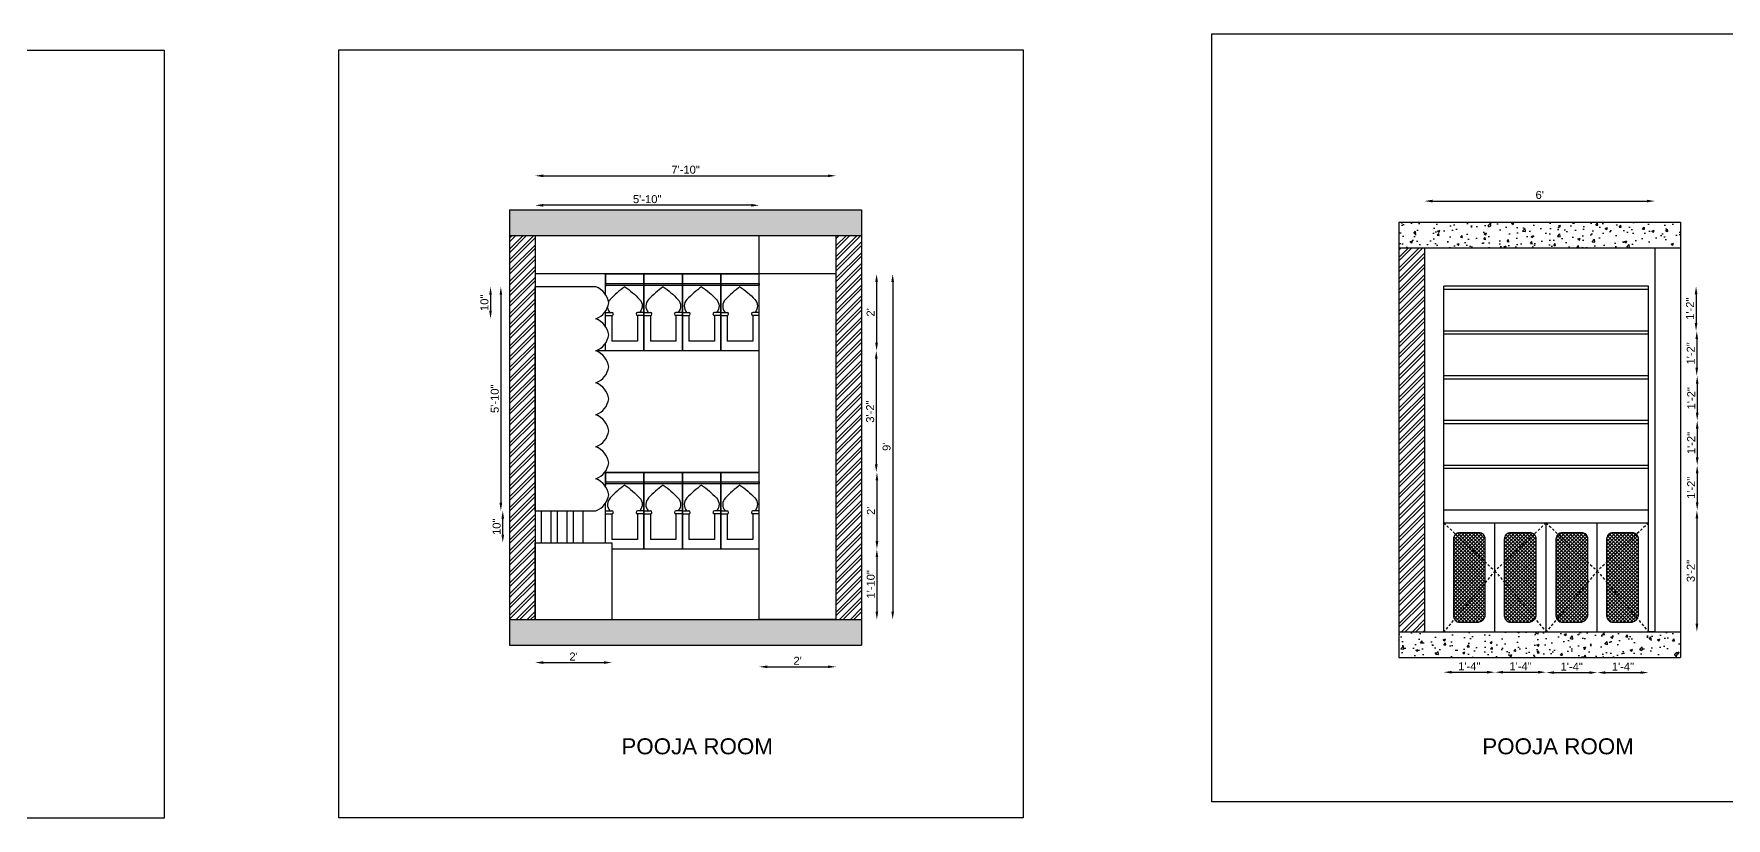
# Model space of a CAD drawing. Header units: feet. Extents: x 2272 to 4893, y 337 to 2916.
# Drawn here: x 3541 to 4070, y 1482 to 1727 of the extents above; entities that cross this region are included whole.
import ezdxf

# ---------------------------------------------------------------- set-up
doc = ezdxf.new("R2010")
doc.units = ezdxf.units.FT
doc.linetypes.add('JIS_02_0.7', pattern=[1.35, 0.75, -0.6])
doc.layers.add('Door', color=15, linetype='Continuous')
doc.styles.get("Standard").update_dxf_attribs({"font": 'arial.ttf'})
doc.dimstyles.new('ISO-25', dxfattribs={"dimtxt": 2.5, "dimasz": 2.5, "dimexe": 1.25, "dimexo": 0.625, "dimtad": 1, "dimdec": 0, "dimlunit": 4, "dimtxsty": 'Standard', "dimcen": 2.5, "dimse1": 1, "dimse2": 1, "dimadec": 0, "dimazin": 0, "dimtfac": 1, "dimtdec": 0, "dimtmove": 0, "dimatfit": 3, "dimfxl": 1, "dimarcsym": 0})
pattern_1 = [(45, (-1037.2123, 989.762), (-0.56126601, 0.56126601), []), (135, (-1037.2123, 989.762), (-0.56126601, -0.56126601), [])]

# ---------------------------------------------------------------- blocks, each defined once
blk = doc.blocks.new('*D188')
at = {"layer": 'Defpoints', "color": 0, "transparency": 16777216}
for p in [(3981.27, 1539.75), (3997.27, 1539.75), (3997.27, 1527.12)]:
    blk.add_point(p, dxfattribs=at)
at = {"layer": 'Door', "color": 0, "lineweight": -2, "transparency": 16777216}
blk.add_line((3983.77, 1527.12), (3994.77, 1527.12), dxfattribs=at)
at = {"layer": 'Door', "color": 0, "transparency": 16777216}
for points in [[(3983.77, 1527.54), (3983.77, 1526.7), (3981.27, 1527.12)], [(3994.77, 1527.54), (3994.77, 1526.7), (3997.27, 1527.12)]]:
    blk.add_solid(points, dxfattribs=at)
at = {"layer": 'Door', "color": 0, "transparency": 16777216, "insert": (3989.27, 1529), "char_height": 2.5, "attachment_point": 5}
blk.add_mtext('1\'-4"', dxfattribs=at)
blk = doc.blocks.new('*D189')
at = {"layer": 'Defpoints', "color": 0, "transparency": 16777216}
for p in [(3997.27, 1539.75), (4013.27, 1539.75), (4013.27, 1527.12)]:
    blk.add_point(p, dxfattribs=at)
at = {"layer": 'Door', "color": 0, "lineweight": -2, "transparency": 16777216}
blk.add_line((3999.77, 1527.12), (4010.77, 1527.12), dxfattribs=at)
at = {"layer": 'Door', "color": 0, "transparency": 16777216}
for points in [[(3999.77, 1527.54), (3999.77, 1526.7), (3997.27, 1527.12)], [(4010.77, 1527.54), (4010.77, 1526.7), (4013.27, 1527.12)]]:
    blk.add_solid(points, dxfattribs=at)
at = {"layer": 'Door', "color": 0, "transparency": 16777216, "insert": (4005.27, 1529), "char_height": 2.5, "attachment_point": 5}
blk.add_mtext('1\'-4"', dxfattribs=at)
blk = doc.blocks.new('*D190')
at = {"layer": 'Defpoints', "color": 0, "transparency": 16777216}
for p in [(4013.27, 1539.75), (4029.27, 1539.75), (4029.27, 1527)]:
    blk.add_point(p, dxfattribs=at)
at = {"layer": 'Door', "color": 0, "lineweight": -2, "transparency": 16777216}
blk.add_line((4015.77, 1527), (4026.77, 1527), dxfattribs=at)
at = {"layer": 'Door', "color": 0, "transparency": 16777216}
for points in [[(4015.77, 1527.42), (4015.77, 1526.59), (4013.27, 1527)], [(4026.77, 1527.42), (4026.77, 1526.59), (4029.27, 1527)]]:
    blk.add_solid(points, dxfattribs=at)
at = {"layer": 'Door', "color": 0, "transparency": 16777216, "insert": (4021.27, 1528.88), "char_height": 2.5, "attachment_point": 5}
blk.add_mtext('1\'-4"', dxfattribs=at)
blk = doc.blocks.new('*D191')
at = {"layer": 'Defpoints', "color": 0, "transparency": 16777216}
for p in [(4029.27, 1539.75), (4045.27, 1539.75), (4045.27, 1527)]:
    blk.add_point(p, dxfattribs=at)
at = {"layer": 'Door', "color": 0, "lineweight": -2, "transparency": 16777216}
blk.add_line((4031.77, 1527), (4042.77, 1527), dxfattribs=at)
at = {"layer": 'Door', "color": 0, "transparency": 16777216}
for points in [[(4031.77, 1527.42), (4031.77, 1526.59), (4029.27, 1527)], [(4042.77, 1527.42), (4042.77, 1526.59), (4045.27, 1527)]]:
    blk.add_solid(points, dxfattribs=at)
at = {"layer": 'Door', "color": 0, "transparency": 16777216, "insert": (4037.27, 1528.88), "char_height": 2.5, "attachment_point": 5}
blk.add_mtext('1\'-4"', dxfattribs=at)
blk = doc.blocks.new('*D192')
at = {"layer": 'Defpoints', "color": 0, "transparency": 16777216}
for p in [(4045.27, 1577.75), (4045.27, 1539.75), (4060.39, 1539.75)]:
    blk.add_point(p, dxfattribs=at)
at = {"layer": 'Door', "color": 0, "lineweight": -2, "transparency": 16777216}
blk.add_line((4060.39, 1575.25), (4060.39, 1542.25), dxfattribs=at)
at = {"layer": 'Door', "color": 0, "transparency": 16777216}
for points in [[(4059.97, 1575.25), (4060.81, 1575.25), (4060.39, 1577.75)], [(4059.97, 1542.25), (4060.81, 1542.25), (4060.39, 1539.75)]]:
    blk.add_solid(points, dxfattribs=at)
at = {"layer": 'Door', "color": 0, "transparency": 16777216, "insert": (4058.49, 1558.75), "char_height": 2.5, "attachment_point": 5, "rotation": 90}
blk.add_mtext('3\'-2"', dxfattribs=at)
blk = doc.blocks.new('*D193')
at = {"layer": 'Defpoints', "color": 0, "transparency": 16777216}
for p in [(4045.27, 1591.75), (4045.27, 1577.75), (4060.47, 1577.75)]:
    blk.add_point(p, dxfattribs=at)
at = {"layer": 'Door', "color": 0, "lineweight": -2, "transparency": 16777216}
blk.add_line((4060.47, 1589.25), (4060.47, 1580.25), dxfattribs=at)
at = {"layer": 'Door', "color": 0, "transparency": 16777216}
for points in [[(4060.05, 1589.25), (4060.89, 1589.25), (4060.47, 1591.75)], [(4060.05, 1580.25), (4060.89, 1580.25), (4060.47, 1577.75)]]:
    blk.add_solid(points, dxfattribs=at)
at = {"layer": 'Door', "color": 0, "transparency": 16777216, "insert": (4058.59, 1584.75), "char_height": 2.5, "attachment_point": 5, "rotation": 90}
blk.add_mtext('1\'-2"', dxfattribs=at)
blk = doc.blocks.new('*D194')
at = {"layer": 'Defpoints', "color": 0, "transparency": 16777216}
for p in [(4045.27, 1605.75), (4045.27, 1591.75), (4060.48, 1591.75)]:
    blk.add_point(p, dxfattribs=at)
at = {"layer": 'Door', "color": 0, "lineweight": -2, "transparency": 16777216}
blk.add_line((4060.48, 1603.25), (4060.48, 1594.25), dxfattribs=at)
at = {"layer": 'Door', "color": 0, "transparency": 16777216}
for points in [[(4060.06, 1603.25), (4060.9, 1603.25), (4060.48, 1605.75)], [(4060.06, 1594.25), (4060.9, 1594.25), (4060.48, 1591.75)]]:
    blk.add_solid(points, dxfattribs=at)
at = {"layer": 'Door', "color": 0, "transparency": 16777216, "insert": (4058.6, 1598.75), "char_height": 2.5, "attachment_point": 5, "rotation": 90}
blk.add_mtext('1\'-2"', dxfattribs=at)
blk = doc.blocks.new('*D195')
at = {"layer": 'Defpoints', "color": 0, "transparency": 16777216}
for p in [(4045.27, 1619.75), (4045.27, 1605.75), (4060.48, 1605.75)]:
    blk.add_point(p, dxfattribs=at)
at = {"layer": 'Door', "color": 0, "lineweight": -2, "transparency": 16777216}
blk.add_line((4060.48, 1617.25), (4060.48, 1608.25), dxfattribs=at)
at = {"layer": 'Door', "color": 0, "transparency": 16777216}
for points in [[(4060.06, 1617.25), (4060.9, 1617.25), (4060.48, 1619.75)], [(4060.06, 1608.25), (4060.9, 1608.25), (4060.48, 1605.75)]]:
    blk.add_solid(points, dxfattribs=at)
at = {"layer": 'Door', "color": 0, "transparency": 16777216, "insert": (4058.6, 1612.75), "char_height": 2.5, "attachment_point": 5, "rotation": 90}
blk.add_mtext('1\'-2"', dxfattribs=at)
blk = doc.blocks.new('*D196')
at = {"layer": 'Defpoints', "color": 0, "transparency": 16777216}
for p in [(4045.27, 1633.75), (4045.27, 1619.75), (4060.34, 1619.75)]:
    blk.add_point(p, dxfattribs=at)
at = {"layer": 'Door', "color": 0, "lineweight": -2, "transparency": 16777216}
blk.add_line((4060.34, 1631.25), (4060.34, 1622.25), dxfattribs=at)
at = {"layer": 'Door', "color": 0, "transparency": 16777216}
for points in [[(4059.92, 1631.25), (4060.76, 1631.25), (4060.34, 1633.75)], [(4059.92, 1622.25), (4060.76, 1622.25), (4060.34, 1619.75)]]:
    blk.add_solid(points, dxfattribs=at)
at = {"layer": 'Door', "color": 0, "transparency": 16777216, "insert": (4058.46, 1626.75), "char_height": 2.5, "attachment_point": 5, "rotation": 90}
blk.add_mtext('1\'-2"', dxfattribs=at)
blk = doc.blocks.new('*D197')
at = {"layer": 'Defpoints', "color": 0, "transparency": 16777216}
for p in [(4045.27, 1647.75), (4045.27, 1633.75), (4060.12, 1633.75)]:
    blk.add_point(p, dxfattribs=at)
at = {"layer": 'Door', "color": 0, "lineweight": -2, "transparency": 16777216}
blk.add_line((4060.12, 1645.25), (4060.12, 1636.25), dxfattribs=at)
at = {"layer": 'Door', "color": 0, "transparency": 16777216}
for points in [[(4059.7, 1645.25), (4060.54, 1645.25), (4060.12, 1647.75)], [(4059.7, 1636.25), (4060.54, 1636.25), (4060.12, 1633.75)]]:
    blk.add_solid(points, dxfattribs=at)
at = {"layer": 'Door', "color": 0, "transparency": 16777216, "insert": (4058.24, 1640.75), "char_height": 2.5, "attachment_point": 5, "rotation": 90}
blk.add_mtext('1\'-2"', dxfattribs=at)
blk = doc.blocks.new('*D236')
at = {"layer": 'Defpoints', "color": 0, "transparency": 16777216}
for p in [(3697.39, 1673.05), (3697.39, 1651.58), (3767.39, 1651.58)]:
    blk.add_point(p, dxfattribs=at)
at = {"layer": 'Door', "color": 0, "lineweight": -2, "transparency": 16777216}
blk.add_line((3764.89, 1673.05), (3699.89, 1673.05), dxfattribs=at)
at = {"layer": 'Door', "color": 0, "transparency": 16777216}
for points in [[(3699.89, 1673.47), (3699.89, 1672.63), (3697.39, 1673.05)], [(3764.89, 1673.47), (3764.89, 1672.63), (3767.39, 1673.05)]]:
    blk.add_solid(points, dxfattribs=at)
at = {"layer": 'Door', "color": 0, "transparency": 16777216, "insert": (3732.39, 1674.95), "char_height": 2.5, "attachment_point": 5}
blk.add_mtext('5\'-10"', dxfattribs=at)
blk = doc.blocks.new('*D237')
at = {"layer": 'Defpoints', "color": 0, "transparency": 16777216}
for p in [(3767.39, 1651.58), (3767.39, 1627.58), (3804.07, 1627.58)]:
    blk.add_point(p, dxfattribs=at)
at = {"layer": 'Door', "color": 0, "lineweight": -2, "transparency": 16777216}
blk.add_line((3804.07, 1649.08), (3804.07, 1630.08), dxfattribs=at)
at = {"layer": 'Door', "color": 0, "transparency": 16777216}
for points in [[(3803.65, 1649.08), (3804.49, 1649.08), (3804.07, 1651.58)], [(3803.65, 1630.08), (3804.49, 1630.08), (3804.07, 1627.58)]]:
    blk.add_solid(points, dxfattribs=at)
at = {"layer": 'Door', "color": 0, "transparency": 16777216, "insert": (3802.19, 1639.58), "char_height": 2.5, "attachment_point": 5, "rotation": 90}
blk.add_mtext("2'", dxfattribs=at)
blk = doc.blocks.new('*D238')
at = {"layer": 'Defpoints', "color": 0, "transparency": 16777216}
for p in [(3767.39, 1627.58), (3767.39, 1589.58), (3803.97, 1589.58)]:
    blk.add_point(p, dxfattribs=at)
at = {"layer": 'Door', "color": 0, "lineweight": -2, "transparency": 16777216}
blk.add_line((3803.97, 1625.08), (3803.97, 1592.08), dxfattribs=at)
at = {"layer": 'Door', "color": 0, "transparency": 16777216}
for points in [[(3803.55, 1625.08), (3804.39, 1625.08), (3803.97, 1627.58)], [(3803.55, 1592.08), (3804.39, 1592.08), (3803.97, 1589.58)]]:
    blk.add_solid(points, dxfattribs=at)
at = {"layer": 'Door', "color": 0, "transparency": 16777216, "insert": (3802.07, 1608.58), "char_height": 2.5, "attachment_point": 5, "rotation": 90}
blk.add_mtext('3\'-2"', dxfattribs=at)
blk = doc.blocks.new('*D239')
at = {"layer": 'Defpoints', "color": 0, "transparency": 16777216}
for p in [(3767.39, 1589.58), (3767.39, 1565.58), (3804.18, 1565.58)]:
    blk.add_point(p, dxfattribs=at)
at = {"layer": 'Door', "color": 0, "lineweight": -2, "transparency": 16777216}
blk.add_line((3804.18, 1587.08), (3804.18, 1568.08), dxfattribs=at)
at = {"layer": 'Door', "color": 0, "transparency": 16777216}
for points in [[(3803.76, 1587.08), (3804.6, 1587.08), (3804.18, 1589.58)], [(3803.76, 1568.08), (3804.6, 1568.08), (3804.18, 1565.58)]]:
    blk.add_solid(points, dxfattribs=at)
at = {"layer": 'Door', "color": 0, "transparency": 16777216, "insert": (3802.3, 1577.58), "char_height": 2.5, "attachment_point": 5, "rotation": 90}
blk.add_mtext("2'", dxfattribs=at)
blk = doc.blocks.new('*D240')
at = {"layer": 'Defpoints', "color": 0, "transparency": 16777216}
for p in [(3767.39, 1565.58), (3767.39, 1543.58), (3804.16, 1543.58)]:
    blk.add_point(p, dxfattribs=at)
at = {"layer": 'Door', "color": 0, "lineweight": -2, "transparency": 16777216}
blk.add_line((3804.16, 1563.08), (3804.16, 1546.08), dxfattribs=at)
at = {"layer": 'Door', "color": 0, "transparency": 16777216}
for points in [[(3803.75, 1563.08), (3804.58, 1563.08), (3804.16, 1565.58)], [(3803.75, 1546.08), (3804.58, 1546.08), (3804.16, 1543.58)]]:
    blk.add_solid(points, dxfattribs=at)
at = {"layer": 'Door', "color": 0, "transparency": 16777216, "insert": (3802.26, 1554.58), "char_height": 2.5, "attachment_point": 5, "rotation": 90}
blk.add_mtext('1\'-10"', dxfattribs=at)
blk = doc.blocks.new('*D241')
at = {"layer": 'Defpoints', "color": 0, "transparency": 16777216}
for p in [(3697.39, 1543.58), (3721.39, 1543.58), (3721.39, 1530.14)]:
    blk.add_point(p, dxfattribs=at)
at = {"layer": 'Door', "color": 0, "lineweight": -2, "transparency": 16777216}
blk.add_line((3699.89, 1530.14), (3718.89, 1530.14), dxfattribs=at)
at = {"layer": 'Door', "color": 0, "transparency": 16777216}
for points in [[(3699.89, 1530.55), (3699.89, 1529.72), (3697.39, 1530.14)], [(3718.89, 1530.55), (3718.89, 1529.72), (3721.39, 1530.14)]]:
    blk.add_solid(points, dxfattribs=at)
at = {"layer": 'Door', "color": 0, "transparency": 16777216, "insert": (3709.39, 1532.02), "char_height": 2.5, "attachment_point": 5}
blk.add_mtext("2'", dxfattribs=at)
blk = doc.blocks.new('*D242')
at = {"layer": 'Defpoints', "color": 0, "transparency": 16777216}
for p in [(3687.27, 1577.58), (3702.39, 1577.58), (3702.39, 1567.58)]:
    blk.add_point(p, dxfattribs=at)
at = {"layer": 'Door', "color": 0, "lineweight": -2, "transparency": 16777216}
blk.add_line((3687.27, 1570.08), (3687.27, 1575.08), dxfattribs=at)
at = {"layer": 'Door', "color": 0, "transparency": 16777216}
for points in [[(3686.85, 1575.08), (3687.69, 1575.08), (3687.27, 1577.58)], [(3686.85, 1570.08), (3687.69, 1570.08), (3687.27, 1567.58)]]:
    blk.add_solid(points, dxfattribs=at)
at = {"layer": 'Door', "color": 0, "transparency": 16777216, "insert": (3685.37, 1572.58), "char_height": 2.5, "attachment_point": 5, "rotation": 90}
blk.add_mtext('10"', dxfattribs=at)
blk = doc.blocks.new('*D243')
at = {"layer": 'Defpoints', "color": 0, "transparency": 16777216}
for p in [(3697.39, 1647.58), (3686.67, 1577.58), (3697.39, 1577.58)]:
    blk.add_point(p, dxfattribs=at)
at = {"layer": 'Door', "color": 0, "lineweight": -2, "transparency": 16777216}
blk.add_line((3686.67, 1645.08), (3686.67, 1580.08), dxfattribs=at)
at = {"layer": 'Door', "color": 0, "transparency": 16777216}
for points in [[(3686.25, 1645.08), (3687.09, 1645.08), (3686.67, 1647.58)], [(3686.25, 1580.08), (3687.09, 1580.08), (3686.67, 1577.58)]]:
    blk.add_solid(points, dxfattribs=at)
at = {"layer": 'Door', "color": 0, "transparency": 16777216, "insert": (3684.77, 1612.58), "char_height": 2.5, "attachment_point": 5, "rotation": 90}
blk.add_mtext('5\'-10"', dxfattribs=at)
blk = doc.blocks.new('*D244')
at = {"layer": 'Defpoints', "color": 0, "transparency": 16777216}
for p in [(3791.39, 1651.58), (3791.39, 1543.58), (3809.1, 1543.58)]:
    blk.add_point(p, dxfattribs=at)
at = {"layer": 'Door', "color": 0, "lineweight": -2, "transparency": 16777216}
blk.add_line((3809.1, 1649.08), (3809.1, 1546.08), dxfattribs=at)
at = {"layer": 'Door', "color": 0, "transparency": 16777216}
for points in [[(3808.68, 1649.08), (3809.52, 1649.08), (3809.1, 1651.58)], [(3808.68, 1546.08), (3809.52, 1546.08), (3809.1, 1543.58)]]:
    blk.add_solid(points, dxfattribs=at)
at = {"layer": 'Door', "color": 0, "transparency": 16777216, "insert": (3807.2, 1597.58), "char_height": 2.5, "attachment_point": 5, "rotation": 90}
blk.add_mtext("9'", dxfattribs=at)
blk = doc.blocks.new('*D245')
at = {"layer": 'Defpoints', "color": 0, "transparency": 16777216}
for p in [(3716.39, 1647.58), (3683.44, 1637.58), (3716.39, 1637.58)]:
    blk.add_point(p, dxfattribs=at)
at = {"layer": 'Door', "color": 0, "lineweight": -2, "transparency": 16777216}
blk.add_line((3683.44, 1645.08), (3683.44, 1640.08), dxfattribs=at)
at = {"layer": 'Door', "color": 0, "transparency": 16777216}
for points in [[(3683.02, 1645.08), (3683.85, 1645.08), (3683.44, 1647.58)], [(3683.02, 1640.08), (3683.85, 1640.08), (3683.44, 1637.58)]]:
    blk.add_solid(points, dxfattribs=at)
at = {"layer": 'Door', "color": 0, "transparency": 16777216, "insert": (3681.54, 1642.58), "char_height": 2.5, "attachment_point": 5, "rotation": 90}
blk.add_mtext('10"', dxfattribs=at)
blk = doc.blocks.new('*D262')
at = {"color": 0, "lineweight": -2, "transparency": 16777216}
blk.add_line((3699.89, 1682.27), (3788.89, 1682.27), dxfattribs=at)
at = {"color": 0, "transparency": 16777216}
for points in [[(3699.89, 1682.68), (3699.89, 1681.85), (3697.39, 1682.27)], [(3788.89, 1682.68), (3788.89, 1681.85), (3791.39, 1682.27)]]:
    blk.add_solid(points, dxfattribs=at)
at = {"layer": 'Defpoints', "color": 0, "transparency": 16777216}
for p in [(3791.39, 1682.27), (3697.39, 1663.58), (3791.39, 1663.58)]:
    blk.add_point(p, dxfattribs=at)
at = {"color": 0, "transparency": 16777216, "insert": (3744.39, 1684.17), "char_height": 2.5, "attachment_point": 5}
blk.add_mtext('7\'-10"', dxfattribs=at)
blk = doc.blocks.new('*D263')
at = {"color": 0, "lineweight": -2, "transparency": 16777216}
blk.add_line((3977.77, 1674.37), (4044.77, 1674.37), dxfattribs=at)
at = {"color": 0, "transparency": 16777216}
for points in [[(3977.77, 1674.78), (3977.77, 1673.95), (3975.27, 1674.37)], [(4044.77, 1674.78), (4044.77, 1673.95), (4047.27, 1674.37)]]:
    blk.add_solid(points, dxfattribs=at)
at = {"layer": 'Defpoints', "color": 0, "transparency": 16777216}
for p in [(4047.27, 1674.37), (3975.27, 1659.75), (4047.27, 1659.75)]:
    blk.add_point(p, dxfattribs=at)
at = {"color": 0, "transparency": 16777216, "insert": (4011.27, 1676.27), "char_height": 2.5, "attachment_point": 5}
blk.add_mtext("6'", dxfattribs=at)
blk = doc.blocks.new('*D268')
at = {"color": 0, "lineweight": -2, "transparency": 16777216}
blk.add_line((3769.89, 1528.81), (3788.89, 1528.81), dxfattribs=at)
at = {"color": 0, "transparency": 16777216}
for points in [[(3769.89, 1529.23), (3769.89, 1528.4), (3767.39, 1528.81)], [(3788.89, 1529.23), (3788.89, 1528.4), (3791.39, 1528.81)]]:
    blk.add_solid(points, dxfattribs=at)
at = {"layer": 'Defpoints', "color": 0, "transparency": 16777216}
for p in [(3767.39, 1543.58), (3791.39, 1543.58), (3791.39, 1528.81)]:
    blk.add_point(p, dxfattribs=at)
at = {"color": 0, "transparency": 16777216, "insert": (3779.39, 1530.69), "char_height": 2.5, "attachment_point": 5}
blk.add_mtext("2'", dxfattribs=at)

msp = doc.modelspace()

# ---------------------------------------------------------------- hatches: boundary and pattern name
at = {"layer": 'Door', "true_color": 0x105689}
h = msp.add_hatch(dxfattribs=at)
h.set_pattern_fill('AR-CONC', color=146, scale=0.04)
h.set_pattern_definition([(50, (-1165.667, 993.595), (7.287387, -0.6375634), [0.762, -8.382]), (355, (-1165.667, 993.595), (-1.409737, 7.642274), [0.6096, -6.705623]), (100.45144, (-1165.06, 993.542), (5.87765, 7.00471), [0.6476, -7.12361]), (46.1842, (-1165.667, 995.627), (10.843162, -1.681693), [1.143, -12.573]), (96.63556, (-1164.764, 995.487), (9.496165, 9.897045), [0.9714, -10.685424]), (351.18415, (-1165.667, 995.627), (9.496165, 9.897045), [0.914399, -10.05839]), (21, (-1164.651, 995.119), (6.064576, -4.090608), [0.762, -8.382]), (326, (-1164.651, 995.119), (2.472081, 7.367519), [0.6096, -6.7056]), (71.45144, (-1164.146, 994.778), (8.536657, 3.276911), [0.6476, -7.123598]), (37.5, (-1165.6672, 993.595), (0.1235441, 3.3822016), [0, -6.62432, 0, -6.8072, 0, -6.731]), (7.5, (-1165.6672, 993.595), (2.6727865, 4.007223), [0, -3.88112, 0, -6.47192, 0, -2.5654]), (327.5, (-1167.933, 993.595), (5.4236238, -0.2291498), [0, -2.54, 0, -7.9248, 0, -10.5156]), (317.5, (-1168.949, 993.595), (5.9251673, 1.0170596), [0, -3.302, 0, -5.26288, 0, -7.4676])])
h.paths.add_polyline_path([(3799.386, 1663.582), (3799.386, 1671.582), (3689.386, 1671.582), (3689.386, 1663.582)])
h.paths.add_polyline_path([(3799.386, 1535.582), (3799.386, 1543.582), (3689.386, 1543.582), (3689.386, 1535.582)])
h = msp.add_hatch(dxfattribs=at)
h.set_pattern_fill('AR-CONC', color=146, scale=0.04)
h.set_pattern_definition([(50, (-1037.212, 989.762), (7.287387, -0.6375634), [0.762, -8.382]), (355, (-1037.212, 989.762), (-1.409737, 7.642274), [0.6096, -6.705623]), (100.45144, (-1036.605, 989.709), (5.87765, 7.00471), [0.6476, -7.12361]), (46.1842, (-1037.212, 991.794), (10.843162, -1.681693), [1.143, -12.573]), (96.63556, (-1036.309, 991.654), (9.496165, 9.897045), [0.9714, -10.685424]), (351.18415, (-1037.212, 991.794), (9.496165, 9.897045), [0.914399, -10.05839]), (21, (-1036.196, 991.286), (6.064576, -4.090608), [0.762, -8.382]), (326, (-1036.196, 991.286), (2.472081, 7.367519), [0.6096, -6.7056]), (71.45144, (-1035.691, 990.945), (8.536657, 3.276911), [0.6476, -7.123598]), (37.5, (-1037.2123, 989.762), (0.1235441, 3.3822016), [0, -6.62432, 0, -6.8072, 0, -6.731]), (7.5, (-1037.2123, 989.762), (2.6727865, 4.007223), [0, -3.88112, 0, -6.47192, 0, -2.5654]), (327.5, (-1039.478, 989.762), (5.4236238, -0.2291498), [0, -2.54, 0, -7.9248, 0, -10.5156]), (317.5, (-1040.494, 989.762), (5.9251673, 1.0170596), [0, -3.302, 0, -5.26288, 0, -7.4676])])
h.paths.add_polyline_path([(3967.27, 1667.75), (3967.27, 1659.75), (4055.27, 1659.75), (4055.27, 1667.75)])
h.paths.add_polyline_path([(3967.27, 1539.75), (3967.27, 1531.75), (4055.27, 1531.75), (4055.27, 1539.75)])
h = msp.add_hatch(dxfattribs=at)
h.set_pattern_fill('ANSI32', color=146, scale=0.25)
h.set_pattern_definition([(45, (-1165.6672, 993.595), (-1.683798, 1.683798), []), (45, (-1164.5447, 993.595), (-1.683798, 1.683798), [])])
h.paths.add_polyline_path([(3697.386, 1663.582), (3689.386, 1663.582), (3689.386, 1543.582), (3697.386, 1543.582), (3697.386, 1567.582)])
h.paths.add_polyline_path([(3799.386, 1663.582), (3791.386, 1663.582), (3791.386, 1543.582), (3799.386, 1543.582)])
h = msp.add_hatch(dxfattribs=at)
h.set_pattern_fill('ANSI32', color=146, scale=0.25)
h.set_pattern_definition([(45, (-1037.2123, 989.762), (-1.683798, 1.683798), []), (45, (-1036.0898, 989.762), (-1.683798, 1.683798), [])])
h.paths.add_polyline_path([(3975.27, 1659.75), (3967.27, 1659.75), (3967.27, 1539.75), (3975.27, 1539.75)])
at = {"layer": 'Door', "true_color": 0xcb9061}
h = msp.add_hatch(dxfattribs=at)
h.set_pattern_fill('ANSI37', color=33, scale=0.25)
h.set_pattern_definition(pattern_1)
h.paths.add_polyline_path([(3984.305, 1555.558), (3984.305, 1544.619, 0.4142136), (3986.305, 1542.789), (3989.466, 1542.789), (3992.27, 1542.789, 0.4142136), (3994.27, 1545.903), (3994.27, 1556.75), (3994.27, 1568.846, 0.4142136), (3992.27, 1570.676), (3986.136, 1570.676, 0.4142136), (3984.305, 1568.676)])
h = msp.add_hatch(dxfattribs=at)
h.set_pattern_fill('ANSI37', color=33, scale=0.25)
h.set_pattern_definition(pattern_1)
h.paths.add_polyline_path([(4010.171, 1568.846, 0.4142136), (4008.171, 1570.676), (4002.036, 1570.676, 0.4142136), (4000.206, 1568.676), (4000.206, 1555.558), (4000.206, 1544.619, 0.4142136), (4002.206, 1542.789), (4005.367, 1542.789), (4008.171, 1542.789, 0.4142136), (4010.171, 1545.903), (4010.171, 1556.75)])
h.paths.add_polyline_path([(4026.312, 1568.846, 0.4142136), (4024.312, 1570.676), (4018.178, 1570.676, 0.4142136), (4016.348, 1568.676), (4016.348, 1555.558), (4016.348, 1544.619, 0.4142136), (4018.348, 1542.789), (4021.508, 1542.789), (4024.312, 1542.789, 0.4142136), (4026.312, 1545.903), (4026.312, 1556.75)])
h.paths.add_polyline_path([(4042.132, 1568.846, 0.4142136), (4040.132, 1570.676), (4033.998, 1570.676, 0.4142136), (4032.168, 1568.676), (4032.168, 1555.558), (4032.168, 1544.619, 0.4142136), (4034.168, 1542.789), (4037.329, 1542.789), (4040.132, 1542.789, 0.4142136), (4042.132, 1545.903), (4042.132, 1556.75)])

# ---------------------------------------------------------------- linework, layer by layer
at = {"color": 7, "linetype": 'JIS_02_0.7', "true_color": 0xffffff}
for p, q in [((3981.27, 1573.75), (3997.27, 1558.75)), ((4013.27, 1573.75), (3997.27, 1558.75)), ((4013.27, 1573.75), (4029.27, 1558.75)), ((4045.27, 1573.75), (4029.27, 1558.75)), ((3997.27, 1558.75), (3981.27, 1539.75)), ((3997.27, 1558.75), (4013.27, 1539.75)), ((4029.27, 1558.75), (4013.27, 1539.75)), ((4029.27, 1558.75), (4045.27, 1539.75))]:
    msp.add_line(p, q, dxfattribs=at)
for points in [[(3908.832, 1726.634), (4122.607, 1726.634), (4122.607, 1486.615), (3908.832, 1486.615)], [(3367.701, 1721.528), (3581.476, 1721.528), (3581.476, 1481.509), (3367.701, 1481.509)], [(3636.095, 1721.585), (3849.87, 1721.585), (3849.87, 1481.566), (3636.095, 1481.566)]]:
    msp.add_lwpolyline(points, close=True)
at = {"layer": 'Door', "color": 146, "true_color": 0x105689}
for p, q in [((3689.386, 1671.582), (3689.386, 1535.582)), ((3689.386, 1671.582), (3799.386, 1671.582)), ((3799.386, 1671.582), (3799.386, 1535.582)), ((3967.27, 1667.75), (3967.27, 1531.75)), ((3967.27, 1667.75), (4055.27, 1667.75)), ((4055.27, 1667.75), (4055.27, 1531.75)), ((3689.386, 1663.582), (3799.386, 1663.582)), ((3697.386, 1663.582), (3697.386, 1543.582)), ((3791.386, 1663.582), (3791.386, 1543.582)), ((3967.27, 1659.75), (4055.27, 1659.75)), ((3975.27, 1659.75), (3975.27, 1539.75)), ((4047.27, 1659.75), (4047.27, 1539.75)), ((3697.386, 1577.582), (3697.386, 1647.582)), ((3697.386, 1543.582), (3697.386, 1567.582)), ((3689.386, 1543.582), (3799.386, 1543.582)), ((3791.386, 1543.582), (3767.386, 1543.582)), ((3967.27, 1539.75), (4055.27, 1539.75)), ((3975.27, 1539.75), (3981.27, 1539.75)), ((3981.27, 1539.75), (3995.27, 1539.75)), ((4047.27, 1539.75), (4045.27, 1539.75)), ((3689.386, 1535.582), (3799.386, 1535.582)), ((3967.27, 1531.75), (4055.27, 1531.75))]:
    msp.add_line(p, q, dxfattribs=at)
at = {"layer": 'Door', "color": 4}
for p, q in [((3767.386, 1543.582), (3767.386, 1663.582)), ((3791.386, 1651.582), (3767.386, 1651.582))]:
    msp.add_line(p, q, dxfattribs=at)
at = {"layer": 'Door', "color": 21, "true_color": 0xe9a4a0}
for p, q in [((3767.386, 1651.582), (3697.386, 1651.582)), ((3767.386, 1627.582), (3716.386, 1627.582)), ((3767.386, 1589.582), (3719.109, 1589.582)), ((3767.386, 1565.582), (3721.386, 1565.582))]:
    msp.add_line(p, q, dxfattribs=at)
at = {"layer": 'Door', "color": 215, "true_color": 0xa953a0}
for p, q in [((3719.386, 1651.582), (3731.386, 1651.582)), ((3719.386, 1645.126), (3719.386, 1651.582)), ((3719.386, 1651.582), (3719.386, 1647.582)), ((3731.386, 1651.582), (3743.386, 1651.582)), ((3731.386, 1627.582), (3731.386, 1651.582)), ((3731.386, 1651.582), (3731.386, 1647.582)), ((3731.386, 1651.582), (3731.386, 1627.582)), ((3743.386, 1651.582), (3755.386, 1651.582)), ((3743.386, 1627.582), (3743.386, 1651.582)), ((3743.386, 1651.582), (3743.386, 1647.582)), ((3743.386, 1651.582), (3743.386, 1627.582)), ((3755.386, 1651.582), (3767.386, 1651.582)), ((3755.386, 1627.582), (3755.386, 1651.582)), ((3755.386, 1651.582), (3755.386, 1647.582)), ((3755.386, 1651.582), (3755.386, 1627.582)), ((3719.386, 1648.582), (3731.386, 1648.582)), ((3719.386, 1648.082), (3731.386, 1648.082)), ((3725.386, 1647.582), (3725.386, 1647.582)), ((3731.386, 1648.582), (3743.386, 1648.582)), ((3731.386, 1648.082), (3743.386, 1648.082)), ((3737.386, 1647.582), (3737.386, 1647.582)), ((3743.386, 1648.582), (3755.386, 1648.582)), ((3743.386, 1648.082), (3755.386, 1648.082)), ((3749.386, 1647.582), (3749.386, 1647.582)), ((3755.386, 1648.582), (3767.386, 1648.582)), ((3755.386, 1648.082), (3767.386, 1648.082)), ((3761.386, 1647.582), (3761.386, 1647.582)), ((3767.386, 1648.582), (3767.386, 1648.082)), ((3719.386, 1635.126), (3719.386, 1639.964)), ((3719.386, 1639.582), (3721.386, 1639.582)), ((3731.386, 1639.582), (3729.386, 1639.582)), ((3731.386, 1639.582), (3733.386, 1639.582)), ((3743.386, 1639.582), (3741.386, 1639.582)), ((3743.386, 1639.582), (3745.386, 1639.582)), ((3755.386, 1639.582), (3753.386, 1639.582)), ((3755.386, 1639.582), (3757.386, 1639.582)), ((3767.386, 1639.582), (3765.386, 1639.582)), ((3719.386, 1638.582), (3721.386, 1638.582)), ((3721.386, 1638.582), (3721.386, 1630.582)), ((3731.386, 1638.582), (3729.386, 1638.582)), ((3729.386, 1638.582), (3729.386, 1630.582)), ((3731.386, 1638.582), (3733.386, 1638.582)), ((3733.386, 1638.582), (3733.386, 1630.582)), ((3743.386, 1638.582), (3741.386, 1638.582)), ((3741.386, 1638.582), (3741.386, 1630.582)), ((3743.386, 1638.582), (3745.386, 1638.582)), ((3745.386, 1638.582), (3745.386, 1630.582)), ((3755.386, 1638.582), (3753.386, 1638.582)), ((3753.386, 1638.582), (3753.386, 1630.582)), ((3755.386, 1638.582), (3757.386, 1638.582)), ((3757.386, 1638.582), (3757.386, 1630.582)), ((3767.386, 1638.582), (3765.386, 1638.582)), ((3765.386, 1638.582), (3765.386, 1630.582)), ((3719.386, 1627.582), (3719.386, 1629.964)), ((3729.386, 1630.582), (3721.386, 1630.582)), ((3741.386, 1630.582), (3733.386, 1630.582)), ((3753.386, 1630.582), (3745.386, 1630.582)), ((3765.386, 1630.582), (3757.386, 1630.582)), ((3731.386, 1627.582), (3719.386, 1627.582)), ((3743.386, 1627.582), (3731.386, 1627.582)), ((3755.386, 1627.582), (3743.386, 1627.582)), ((3767.386, 1627.582), (3755.386, 1627.582)), ((3719.386, 1589.582), (3731.386, 1589.582)), ((3719.386, 1585.126), (3719.386, 1589.582)), ((3719.386, 1589.582), (3719.386, 1585.582)), ((3719.386, 1586.582), (3731.386, 1586.582)), ((3731.386, 1589.582), (3743.386, 1589.582)), ((3731.386, 1565.582), (3731.386, 1589.582)), ((3731.386, 1589.582), (3731.386, 1585.582)), ((3731.386, 1589.582), (3731.386, 1565.582)), ((3731.386, 1586.582), (3743.386, 1586.582)), ((3743.386, 1589.582), (3755.386, 1589.582)), ((3743.386, 1565.582), (3743.386, 1589.582)), ((3743.386, 1589.582), (3743.386, 1585.582)), ((3743.386, 1589.582), (3743.386, 1565.582)), ((3743.386, 1586.582), (3755.386, 1586.582)), ((3755.386, 1589.582), (3767.386, 1589.582)), ((3755.386, 1565.582), (3755.386, 1589.582)), ((3755.386, 1589.582), (3755.386, 1585.582)), ((3755.386, 1589.582), (3755.386, 1565.582)), ((3755.386, 1586.582), (3767.386, 1586.582)), ((3767.386, 1586.582), (3767.386, 1586.082)), ((3719.386, 1586.082), (3731.386, 1586.082)), ((3725.386, 1585.582), (3725.386, 1585.582)), ((3731.386, 1586.082), (3743.386, 1586.082)), ((3737.386, 1585.582), (3737.386, 1585.582)), ((3743.386, 1586.082), (3755.386, 1586.082)), ((3749.386, 1585.582), (3749.386, 1585.582)), ((3755.386, 1586.082), (3767.386, 1586.082)), ((3761.386, 1585.582), (3761.386, 1585.582)), ((3719.386, 1567.582), (3719.386, 1579.964)), ((3719.386, 1577.582), (3721.386, 1577.582)), ((3719.386, 1576.582), (3721.386, 1576.582)), ((3721.386, 1576.582), (3721.386, 1568.582)), ((3731.386, 1577.582), (3729.386, 1577.582)), ((3731.386, 1576.582), (3729.386, 1576.582)), ((3729.386, 1576.582), (3729.386, 1568.582)), ((3731.386, 1577.582), (3733.386, 1577.582)), ((3731.386, 1576.582), (3733.386, 1576.582)), ((3733.386, 1576.582), (3733.386, 1568.582)), ((3743.386, 1577.582), (3741.386, 1577.582)), ((3743.386, 1576.582), (3741.386, 1576.582)), ((3741.386, 1576.582), (3741.386, 1568.582)), ((3743.386, 1577.582), (3745.386, 1577.582)), ((3743.386, 1576.582), (3745.386, 1576.582)), ((3745.386, 1576.582), (3745.386, 1568.582)), ((3755.386, 1577.582), (3753.386, 1577.582)), ((3755.386, 1576.582), (3753.386, 1576.582)), ((3753.386, 1576.582), (3753.386, 1568.582)), ((3755.386, 1577.582), (3757.386, 1577.582)), ((3755.386, 1576.582), (3757.386, 1576.582)), ((3757.386, 1576.582), (3757.386, 1568.582)), ((3767.386, 1577.582), (3765.386, 1577.582)), ((3767.386, 1576.582), (3765.386, 1576.582)), ((3765.386, 1576.582), (3765.386, 1568.582)), ((3729.386, 1568.582), (3721.386, 1568.582)), ((3731.386, 1565.582), (3721.386, 1565.582)), ((3743.386, 1565.582), (3731.386, 1565.582)), ((3741.386, 1568.582), (3733.386, 1568.582)), ((3755.386, 1565.582), (3743.386, 1565.582)), ((3753.386, 1568.582), (3745.386, 1568.582)), ((3767.386, 1565.582), (3755.386, 1565.582)), ((3765.386, 1568.582), (3757.386, 1568.582))]:
    msp.add_line(p, q, dxfattribs=at)
at = {"layer": 'Door', "color": 30, "true_color": 0xf26722}
for p, q in [((4045.27, 1647.75), (3981.27, 1647.75)), ((3981.27, 1577.75), (3981.27, 1647.75)), ((4045.27, 1646.75), (3981.27, 1646.75)), ((4045.27, 1577.75), (4045.27, 1647.75)), ((4045.27, 1633.75), (3981.27, 1633.75)), ((4045.27, 1632.75), (3981.27, 1632.75)), ((4045.27, 1619.75), (3981.27, 1619.75)), ((4045.27, 1618.75), (3981.27, 1618.75)), ((4045.27, 1605.75), (3981.27, 1605.75)), ((4045.27, 1604.75), (3981.27, 1604.75)), ((4045.27, 1591.75), (3981.27, 1591.75)), ((4045.27, 1590.75), (3981.27, 1590.75)), ((3981.27, 1539.75), (3981.27, 1577.75)), ((4045.27, 1577.75), (3981.27, 1577.75)), ((4045.27, 1539.75), (4045.27, 1577.75)), ((4045.27, 1573.75), (3981.27, 1573.75)), ((3997.27, 1539.75), (3997.27, 1573.75)), ((4013.27, 1539.75), (4013.27, 1573.75)), ((4029.27, 1539.75), (4029.27, 1573.75))]:
    msp.add_line(p, q, dxfattribs=at)
at = {"layer": 'Door', "color": 25, "true_color": 0xad5858}
for p, q in [((3699.386, 1567.582), (3699.386, 1577.582)), ((3702.386, 1567.582), (3702.386, 1577.582)), ((3704.386, 1567.582), (3704.386, 1577.582)), ((3707.386, 1567.582), (3707.386, 1577.582)), ((3709.386, 1567.582), (3709.386, 1577.582)), ((3712.386, 1567.582), (3712.386, 1577.582))]:
    msp.add_line(p, q, dxfattribs=at)
at = {"layer": 'Door', "color": 2}
for p, q in [((3697.386, 1567.582), (3721.386, 1567.582)), ((3721.386, 1567.582), (3721.386, 1543.582))]:
    msp.add_line(p, q, dxfattribs=at)
at = {"layer": 'Door', "color": 30, "true_color": 0xf8991e}
for points in [[(3720.386, 1642.582, 0.2607484), (3716.386, 1647.582), (3697.386, 1647.582)], [(3720.386, 1632.582, 0.2607484), (3716.386, 1637.582, 0.2740492), (3720.386, 1642.582)], [(3720.386, 1622.582, 0.2607484), (3716.386, 1627.582, 0.2740492), (3720.386, 1632.582)], [(3720.386, 1612.582, 0.2607484), (3716.386, 1617.582, 0.2740492), (3720.386, 1622.582)], [(3720.386, 1602.582, 0.2607484), (3716.386, 1607.582, 0.2740492), (3720.386, 1612.582)], [(3720.386, 1592.582, 0.2607484), (3716.386, 1597.582, 0.2740492), (3720.386, 1602.582)], [(3720.386, 1582.582, 0.2607484), (3716.386, 1587.582, 0.2740492), (3720.386, 1592.582)], [(3697.386, 1577.582), (3716.386, 1577.582, 0.2740492), (3720.386, 1582.582)]]:
    msp.add_lwpolyline(points, format="xyb", dxfattribs=at)
at = {"layer": 'Door', "color": 215, "true_color": 0xa953a0}
for points in [[(3725.386, 1647.582, 0.0511873), (3720.814, 1643.582, 0.0709582), (3720.324, 1642.905, 0.0709582)], [(3725.386, 1647.582, -0.0603011), (3730.005, 1643.616, -0.3920646), (3730.09, 1639.593)], [(3737.386, 1647.582, 0.0511873), (3732.814, 1643.582, 0.3891283), (3732.709, 1639.582, 0.3891283)], [(3737.386, 1647.582, -0.0603011), (3742.005, 1643.616, -0.3920646), (3742.09, 1639.593)], [(3749.386, 1647.582, 0.0511873), (3744.814, 1643.582, 0.3891283), (3744.709, 1639.582, 0.3891283)], [(3749.386, 1647.582, -0.0603011), (3754.005, 1643.616, -0.3920646), (3754.09, 1639.593)], [(3761.386, 1647.582, 0.0511873), (3756.814, 1643.582, 0.3891283), (3756.709, 1639.582, 0.3891283)], [(3761.386, 1647.582, -0.0603011), (3766.005, 1643.616, -0.3920646), (3766.09, 1639.593)], [(3720.007, 1641.147, 0.1480066), (3720.709, 1639.582)], [(3725.386, 1585.582, 0.0511873), (3720.814, 1581.582, 0.3891283), (3720.709, 1577.582, 0.3891283)], [(3725.386, 1585.582, -0.0603011), (3730.005, 1581.616, -0.3920646), (3730.09, 1577.593)], [(3737.386, 1585.582, 0.0511873), (3732.814, 1581.582, 0.3891283), (3732.709, 1577.582, 0.3891283)], [(3737.386, 1585.582, -0.0603011), (3742.005, 1581.616, -0.3920646), (3742.09, 1577.593)], [(3749.386, 1585.582, 0.0511873), (3744.814, 1581.582, 0.3891283), (3744.709, 1577.582, 0.3891283)], [(3749.386, 1585.582, -0.0603011), (3754.005, 1581.616, -0.3920646), (3754.09, 1577.593)], [(3761.386, 1585.582, 0.0511873), (3756.814, 1581.582, 0.3891283), (3756.709, 1577.582, 0.3891283)], [(3761.386, 1585.582, -0.0603011), (3766.005, 1581.616, -0.3920646), (3766.09, 1577.593)]]:
    msp.add_lwpolyline(points, format="xyb", dxfattribs=at)
at = {"layer": 'Door', "color": 146, "true_color": 0x105689}
for points in [[(3989.466, 1542.789), (3992.27, 1542.789, 0.293448), (3994.27, 1544.789), (3994.27, 1556.75), (3994.27, 1568.676, 0.4404218), (3992.27, 1570.676), (3986.305, 1570.676, 0.4404218), (3984.305, 1568.676), (3984.305, 1555.558), (3984.305, 1544.789, 0.4404218), (3986.305, 1542.789)], [(4005.367, 1542.789), (4008.171, 1542.789, 0.293448), (4010.171, 1544.789), (4010.171, 1556.75), (4010.171, 1568.676, 0.4404218), (4008.171, 1570.676), (4002.206, 1570.676, 0.4404218), (4000.206, 1568.676), (4000.206, 1555.558), (4000.206, 1544.789, 0.4404218), (4002.206, 1542.789)], [(4021.508, 1542.789), (4024.312, 1542.789, 0.293448), (4026.312, 1544.789), (4026.312, 1556.75), (4026.312, 1568.676, 0.4404218), (4024.312, 1570.676), (4018.348, 1570.676, 0.4404218), (4016.348, 1568.676), (4016.348, 1555.558), (4016.348, 1544.789, 0.4404218), (4018.348, 1542.789)], [(4037.329, 1542.789), (4040.132, 1542.789, 0.293448), (4042.132, 1544.789), (4042.132, 1556.75), (4042.132, 1568.676, 0.4404218), (4040.132, 1570.676), (4034.168, 1570.676, 0.4404218), (4032.168, 1568.676), (4032.168, 1555.558), (4032.168, 1544.789, 0.4404218), (4034.168, 1542.789)]]:
    msp.add_lwpolyline(points, format="xyb", close=True, dxfattribs=at)
at = {"layer": 'Door', "color": 215, "true_color": 0xa953a0}
for centre, start, end in [((3721.311, 1639.082), 278.52472, 81.47528), ((3729.461, 1639.082), 98.52472, 261.47528), ((3733.311, 1639.082), 278.52472, 81.47528), ((3741.461, 1639.082), 98.52472, 261.47528), ((3745.311, 1639.082), 278.52472, 81.47528), ((3753.461, 1639.082), 98.52472, 261.47528), ((3757.311, 1639.082), 278.52472, 81.47528), ((3765.461, 1639.082), 98.52472, 261.47528), ((3721.311, 1577.082), 278.52472, 81.47528), ((3729.461, 1577.082), 98.52472, 261.47528), ((3733.311, 1577.082), 278.52472, 81.47528), ((3741.461, 1577.082), 98.52472, 261.47528), ((3745.311, 1577.082), 278.52472, 81.47528), ((3753.461, 1577.082), 98.52472, 261.47528), ((3757.311, 1577.082), 278.52472, 81.47528), ((3765.461, 1577.082), 98.52472, 261.47528)]:
    msp.add_arc(centre, 0.506, start, end, dxfattribs=at)

# ---------------------------------------------------------------- texts
at = {"color": 4, "char_height": 5, "attachment_point": 1}
for insert in [(3724.334, 1506.467), (3993.33, 1506.467)]:
    msp.add_mtext_dynamic_manual_height_columns('POOJA ROOM ', width=260.46551, gutter_width=25, heights=[0], dxfattribs=dict(at, insert=insert))

# ---------------------------------------------------------------- dimensions: what is measured, and where the dimension line sits
at = {"color": 114, "true_color": 0x139b48}
for base, p1, p2, picture, middle in [((3791.386, 1682.268), (3697.386, 1663.582), (3791.386, 1663.582), '*D262', (3744.386, 1684.169)), ((4047.27, 1674.365), (3975.27, 1659.75), (4047.27, 1659.75), '*D263', (4011.27, 1676.267)), ((3791.386, 1528.814), (3767.386, 1543.582), (3791.386, 1543.582), '*D268', (3779.386, 1530.694))]:
    dim = msp.add_linear_dim(base=base, p1=p1, p2=p2, dimstyle='ISO-25', dxfattribs=at)
    dim.commit()
    dim.dimension.update_dxf_attribs({"geometry": picture, "text_midpoint": middle})
at = {"layer": 'Door', "color": 114, "true_color": 0x139b48}
for base, p1, p2, picture, middle in [((3697.386, 1673.051), (3767.386, 1651.582), (3697.386, 1651.582), '*D236', (3732.386, 1674.952)), ((3721.386, 1530.136), (3697.386, 1543.582), (3721.386, 1543.582), '*D241', (3709.386, 1532.016)), ((3997.27, 1527.119), (3981.27, 1539.75), (3997.27, 1539.75), '*D188', (3989.27, 1528.999)), ((4013.27, 1527.119), (3997.27, 1539.75), (4013.27, 1539.75), '*D189', (4005.27, 1528.999)), ((4029.27, 1527.004), (4013.27, 1539.75), (4029.27, 1539.75), '*D190', (4021.27, 1528.884)), ((4045.27, 1527.004), (4029.27, 1539.75), (4045.27, 1539.75), '*D191', (4037.27, 1528.884))]:
    dim = msp.add_linear_dim(base=base, p1=p1, p2=p2, dimstyle='ISO-25', dxfattribs=at)
    dim.commit()
    dim.dimension.update_dxf_attribs({"geometry": picture, "text_midpoint": middle})
for base, p1, p2, picture, middle in [((3804.069, 1627.582), (3767.386, 1651.582), (3767.386, 1627.582), '*D237', (3802.189, 1639.582)), ((3809.101, 1543.582), (3791.386, 1651.582), (3791.386, 1543.582), '*D244', (3807.199, 1597.582)), ((3683.437, 1637.582), (3716.386, 1647.582), (3716.386, 1637.582), '*D245', (3681.536, 1642.582)), ((3686.67, 1577.582), (3697.386, 1647.582), (3697.386, 1577.582), '*D243', (3684.768, 1612.582)), ((4060.119, 1633.75), (4045.27, 1647.75), (4045.27, 1633.75), '*D197', (4058.239, 1640.75)), ((4060.339, 1619.75), (4045.27, 1633.75), (4045.27, 1619.75), '*D196', (4058.459, 1626.75)), ((3803.972, 1589.582), (3767.386, 1627.582), (3767.386, 1589.582), '*D238', (3802.069, 1608.582)), ((4060.481, 1605.75), (4045.27, 1619.75), (4045.27, 1605.75), '*D195', (4058.601, 1612.75)), ((4060.479, 1591.75), (4045.27, 1605.75), (4045.27, 1591.75), '*D194', (4058.599, 1598.75)), ((4060.47, 1577.75), (4045.27, 1591.75), (4045.27, 1577.75), '*D193', (4058.59, 1584.75)), ((3804.18, 1565.582), (3767.386, 1589.582), (3767.386, 1565.582), '*D239', (3802.3, 1577.582)), ((3687.269, 1577.582), (3702.386, 1567.582), (3702.386, 1577.582), '*D242', (3685.367, 1572.582)), ((4060.389, 1539.75), (4045.27, 1577.75), (4045.27, 1539.75), '*D192', (4058.486, 1558.75)), ((3804.164, 1543.582), (3767.386, 1565.582), (3767.386, 1543.582), '*D240', (3802.262, 1554.582))]:
    dim = msp.add_linear_dim(base=base, p1=p1, p2=p2, angle=90, dimstyle='ISO-25', dxfattribs=at)
    dim.commit()
    dim.dimension.update_dxf_attribs({"geometry": picture, "text_midpoint": middle})

doc.saveas('drawing.dxf')
